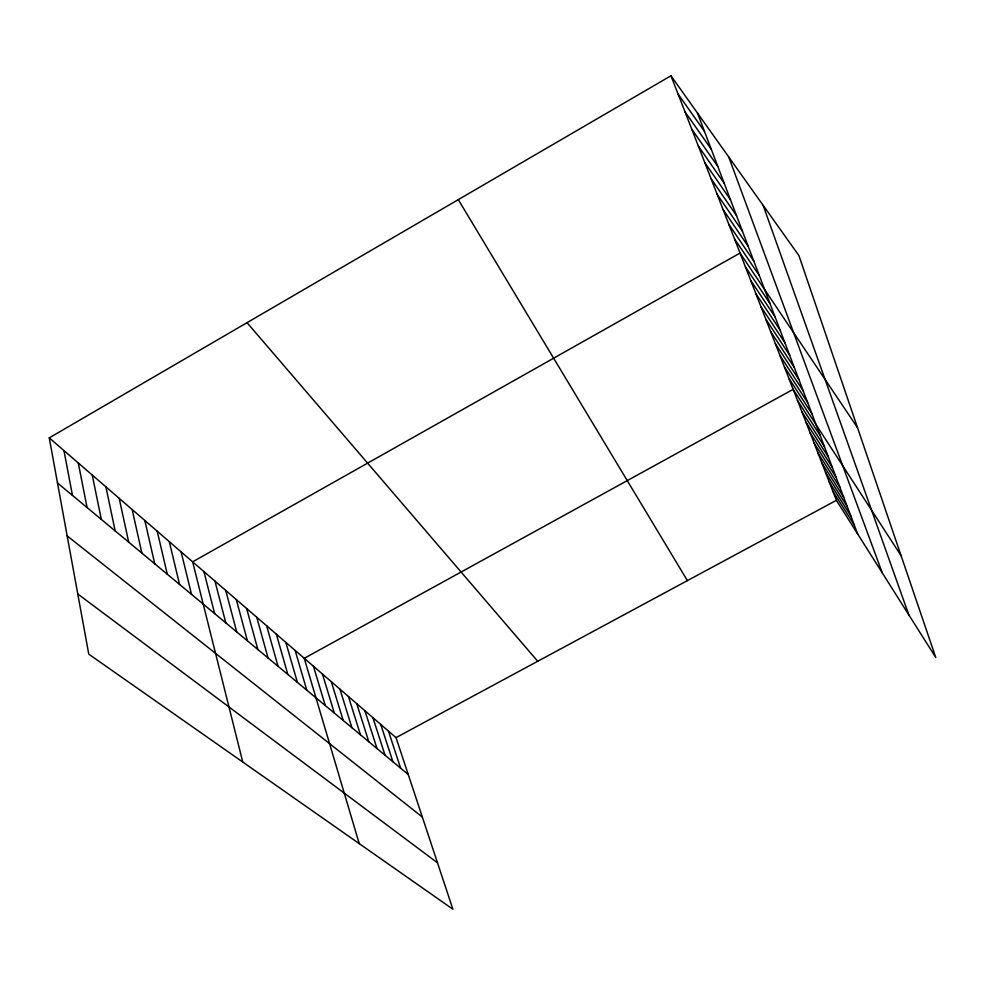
<?xml version="1.0" encoding="UTF-8"?>
<svg xmlns="http://www.w3.org/2000/svg" width="985" height="985" viewBox="0 0 985 985"><rect width="100%" height="100%" fill="white"/><g stroke="black" fill="none" stroke-linecap="round" stroke-linejoin="round"><path stroke-width="1.48" d="M49.25 437.869L396.019 737.63L452.891 909.229L88.773 654.163L49.25 437.869L670.957 75.771L798.97 255.694L935.75 657.475L836.4 500.331L670.957 75.771M396.019 737.63L836.4 500.331M77.778 593.992L437.5 862.798M67.165 535.902L422.331 817.045M57.487 482.958L408.233 774.505M247.038 322.674L537.712 661.28M678.086 94.068L704.447 131.362M685.031 111.871L711.219 149.141M691.778 129.207L717.806 166.453M698.365 146.088L724.221 183.308M704.767 162.55L730.464 199.709M711.022 178.58L736.546 215.69M717.117 194.217L742.468 231.266M723.064 209.473L748.243 246.435M728.863 224.358L753.882 261.234M734.514 238.875L759.373 275.677M857.492 427.625L740.043 253.059L192.641 561.832L242.753 762.021M745.436 266.898L769.962 303.503M750.705 280.429L775.072 316.911M755.852 293.641L780.058 330.012M760.888 306.557L784.922 342.817M765.813 319.177L789.687 355.314M770.615 331.526L794.329 367.54M775.318 343.593L798.884 379.484M779.923 355.413L803.329 391.168M784.429 366.962L807.675 402.594M788.837 378.277L811.923 413.762M901.103 555.7L793.147 389.358L304.254 658.312L359.242 843.616M797.505 400.526L820.283 435.727M801.765 411.459L824.383 446.513M805.939 422.159L828.41 457.065M810.015 432.637L832.337 467.395M814.016 442.905L836.191 477.516M817.944 452.965L839.959 487.415M821.773 462.827L843.653 497.117M825.541 472.48L847.26 506.622M829.235 481.948L850.806 515.931M832.854 491.232L854.278 525.067M458.284 199.647L687.395 580.621M697.491 113.066L857.689 534.005M728.752 156.997L882.289 572.925M763.166 205.385L908.81 614.862M388.459 731.104L400.649 768.201M380.752 724.443L392.916 761.774M372.909 717.659L385.037 755.224M364.906 710.739L377.009 748.538M356.755 703.696L368.809 741.73M348.431 696.506L360.448 734.773M339.948 689.168L351.916 727.681M331.292 681.682L343.199 720.454M322.464 674.048L334.321 713.066M313.452 666.266L325.247 705.519M295.143 650.432L306.791 690.177M285.835 642.392L297.408 682.383M276.342 634.18L287.829 674.429M266.652 625.807L278.053 666.291M256.753 617.25L268.055 657.992M246.644 608.508L257.848 649.497M236.314 599.582L247.407 640.816M225.75 590.446L236.732 631.951M214.964 581.125L225.811 622.877M203.932 571.583L214.644 613.593M181.105 551.859L191.533 594.374M169.297 541.639L179.553 584.425M157.206 531.198L167.302 574.23M144.832 520.499L154.744 563.802M132.162 509.553L141.877 553.102M119.185 498.324L128.69 542.144M105.888 486.836L115.171 530.903M92.258 475.053L101.307 519.378M78.283 462.975L87.074 507.558M63.951 450.576L72.471 495.418"/></g></svg>
